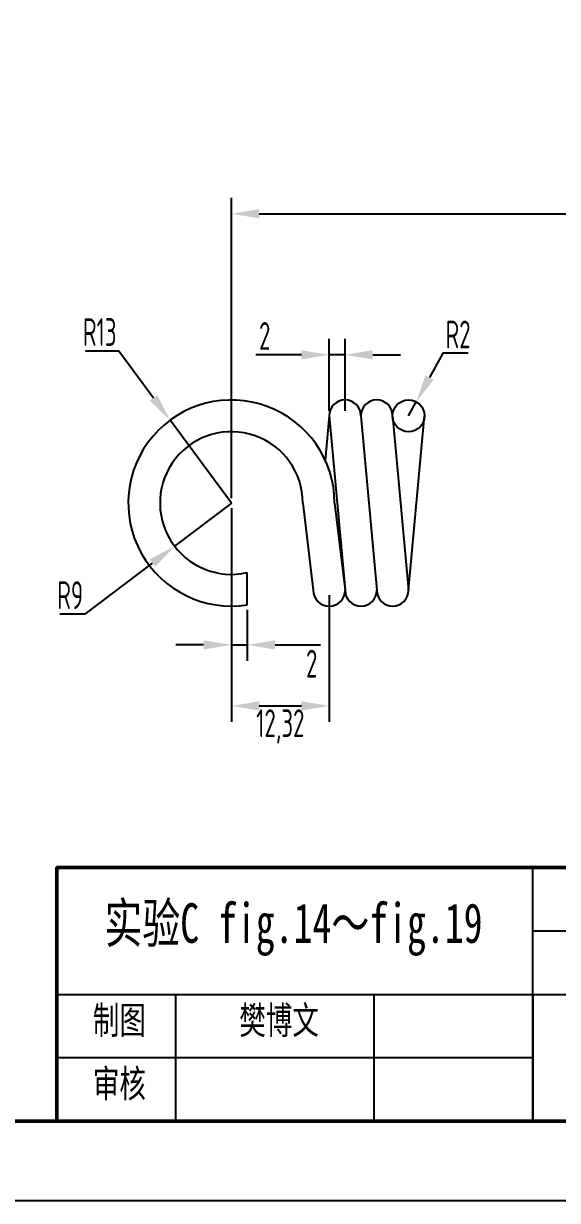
# Model space of a CAD drawing. Header units: millimetres. Extents: x 0 to 1320, y -350 to 297.
# Drawn here: x 1165.8 to 1233.1, y 0 to 148.5 of the extents above; entities that cross this region are included whole.
import ezdxf

# ---------------------------------------------------------------- set-up
doc = ezdxf.new("R2010")
doc.units = ezdxf.units.MM
doc.styles.add('Annotative', font='simfang.ttf', dxfattribs={"width": 0.7})
doc.styles.get("Standard").update_dxf_attribs({"font": 'gbenor.shx', "width": 0.7, "bigfont": 'gbcbig.shx'})
doc.styles.add('大字', font='simfang.ttf', dxfattribs={"width": 0.7})
doc.dimstyles.new('r', dxfattribs={"dimtxt": 3.5, "dimasz": 3.5, "dimexe": 2, "dimexo": 0.625, "dimtad": 2, "dimtoh": 1, "dimtxsty": 'Standard', "dimcen": 0, "dimadec": 0, "dimazin": 0, "dimtfac": 1, "dimtmove": 0, "dimatfit": 3, "dimfxl": 1, "dimarcsym": 0})

# ---------------------------------------------------------------- blocks, each defined once
blk = doc.blocks.new('*D82')
at = {"color": 0, "lineweight": -2, "transparency": 16777216}
for p, q in [((1192, 88), (1184.84, 82.55)), ((1173.6, 74), (1182.05, 80.43)), ((1170.38, 74), (1173.6, 74))]:
    blk.add_line(p, q, dxfattribs=at)
at = {"color": 0, "transparency": 16777216}
blk.add_solid([(1181.7, 80.9), (1182.41, 79.97), (1184.84, 82.55)], dxfattribs=at)
at = {"layer": 'Defpoints', "color": 0, "transparency": 16777216}
for p in [(1192, 88), (1184.84, 82.55)]:
    blk.add_point(p, dxfattribs=at)
at = {"color": 0, "transparency": 16777216, "insert": (1171.68, 76.37), "char_height": 3.5, "attachment_point": 5}
blk.add_mtext('R9', dxfattribs=at)
blk = doc.blocks.new('*D83')
at = {"color": 0, "lineweight": -2, "transparency": 16777216}
for p, q in [((1173.62, 107.2), (1177.8, 107.2)), ((1177.8, 107.2), (1182.19, 101.27)), ((1192, 88), (1184.27, 98.45))]:
    blk.add_line(p, q, dxfattribs=at)
at = {"color": 0, "transparency": 16777216}
blk.add_solid([(1182.66, 101.61), (1181.72, 100.92), (1184.27, 98.45)], dxfattribs=at)
at = {"layer": 'Defpoints', "color": 0, "transparency": 16777216}
for p in [(1184.27, 98.45), (1192, 88)]:
    blk.add_point(p, dxfattribs=at)
at = {"color": 0, "transparency": 16777216, "insert": (1175.4, 109.57), "char_height": 3.5, "attachment_point": 5}
blk.add_mtext('R13', dxfattribs=at)
blk = doc.blocks.new('*D84')
at = {"color": 0, "lineweight": -2, "transparency": 16777216}
for p, q in [((1192, 88.62), (1192, 126.5)), ((1287.61, 88.62), (1287.61, 126.5)), ((1195.5, 124.5), (1284.11, 124.5))]:
    blk.add_line(p, q, dxfattribs=at)
at = {"color": 0, "transparency": 16777216}
for points in [[(1195.5, 125.08), (1195.5, 123.92), (1192, 124.5)], [(1284.11, 125.08), (1284.11, 123.92), (1287.61, 124.5)]]:
    blk.add_solid(points, dxfattribs=at)
at = {"layer": 'Defpoints', "color": 0, "transparency": 16777216}
for p in [(1287.61, 124.5), (1192, 88), (1287.61, 88)]:
    blk.add_point(p, dxfattribs=at)
at = {"color": 0, "transparency": 16777216, "insert": (1239.81, 127.09), "char_height": 3.5, "attachment_point": 5}
blk.add_mtext('95,61', dxfattribs=at)
blk = doc.blocks.new('*D85')
at = {"color": 0, "lineweight": -2, "transparency": 16777216}
for p, q in [((1218.65, 106.89), (1216.96, 103.82)), ((1221.84, 106.89), (1218.65, 106.89)), ((1214.32, 99), (1215.28, 100.75))]:
    blk.add_line(p, q, dxfattribs=at)
at = {"color": 0, "transparency": 16777216}
blk.add_solid([(1216.45, 104.1), (1217.48, 103.54), (1215.28, 100.75)], dxfattribs=at)
at = {"layer": 'Defpoints', "color": 0, "transparency": 16777216}
for p in [(1215.28, 100.75), (1214.32, 99)]:
    blk.add_point(p, dxfattribs=at)
at = {"color": 0, "transparency": 16777216, "insert": (1220.56, 109.27), "char_height": 3.5, "attachment_point": 5}
blk.add_mtext('R2', dxfattribs=at)
blk = doc.blocks.new('*D86')
at = {"color": 0, "lineweight": -2, "transparency": 16777216}
for p, q in [((1192, 87.37), (1192, 68.1)), ((1194, 74.53), (1194, 68.1)), ((1188.5, 70.1), (1185, 70.1)), ((1192, 70.1), (1194, 70.1)), ((1197.5, 70.1), (1203.24, 70.1))]:
    blk.add_line(p, q, dxfattribs=at)
at = {"color": 0, "transparency": 16777216}
for points in [[(1188.5, 70.68), (1188.5, 69.52), (1192, 70.1)], [(1197.5, 70.68), (1197.5, 69.52), (1194, 70.1)]]:
    blk.add_solid(points, dxfattribs=at)
at = {"layer": 'Defpoints', "color": 0, "transparency": 16777216}
for p in [(1192, 88), (1194, 75.15), (1194, 70.1)]:
    blk.add_point(p, dxfattribs=at)
at = {"color": 0, "transparency": 16777216, "insert": (1202.12, 67.73), "char_height": 3.5, "attachment_point": 5}
blk.add_mtext('2', dxfattribs=at)
blk = doc.blocks.new('*D87')
at = {"color": 0, "lineweight": -2, "transparency": 16777216}
for p, q in [((1192, 87.37), (1192, 60.4)), ((1204.32, 76.38), (1204.32, 60.4)), ((1195.5, 62.4), (1200.82, 62.4))]:
    blk.add_line(p, q, dxfattribs=at)
at = {"color": 0, "transparency": 16777216}
for points in [[(1195.5, 62.98), (1195.5, 61.82), (1192, 62.4)], [(1200.82, 62.98), (1200.82, 61.82), (1204.32, 62.4)]]:
    blk.add_solid(points, dxfattribs=at)
at = {"layer": 'Defpoints', "color": 0, "transparency": 16777216}
for p in [(1192, 88), (1204.32, 77), (1204.32, 62.4)]:
    blk.add_point(p, dxfattribs=at)
at = {"color": 0, "transparency": 16777216, "insert": (1198.16, 59.81), "char_height": 3.5, "attachment_point": 5}
blk.add_mtext('12,32', dxfattribs=at)
blk = doc.blocks.new('*D88')
at = {"color": 0, "lineweight": -2, "transparency": 16777216}
for p, q in [((1204.32, 99.62), (1204.32, 108.7)), ((1206.32, 99.62), (1206.32, 108.7)), ((1200.82, 106.7), (1195.08, 106.7)), ((1206.32, 106.7), (1204.32, 106.7)), ((1209.82, 106.7), (1213.32, 106.7))]:
    blk.add_line(p, q, dxfattribs=at)
at = {"color": 0, "transparency": 16777216}
for points in [[(1200.82, 107.28), (1200.82, 106.12), (1204.32, 106.7)], [(1209.82, 107.28), (1209.82, 106.12), (1206.32, 106.7)]]:
    blk.add_solid(points, dxfattribs=at)
at = {"layer": 'Defpoints', "color": 0, "transparency": 16777216}
for p in [(1204.32, 106.7), (1204.32, 99), (1206.32, 99)]:
    blk.add_point(p, dxfattribs=at)
at = {"color": 0, "transparency": 16777216, "insert": (1196.2, 109.08), "char_height": 3.5, "attachment_point": 5}
blk.add_mtext('2', dxfattribs=at)

msp = doc.modelspace()

# ---------------------------------------------------------------- linework, layer by layer
for p, q in [((1204.32, 99), (1203.813, 93.426)), ((1204.32, 99), (1206.32, 77)), ((1208.32, 99), (1210.32, 77)), ((1212.32, 99), (1214.32, 77)), ((1214.32, 77), (1216.32, 99)), ((1201, 88), (1202.32, 77)), ((1205, 88), (1206.32, 77)), ((1194, 75.155), (1194, 79.225))]:
    msp.add_line(p, q)
at = {"color": 1}
msp.add_lwpolyline([(900, 0), (1320, 0), (1320, 297), (900, 297), (900, 0)], dxfattribs=at)
at = {"lineweight": 50}
for points in [[(910, 10), (1310, 10), (1310, 287), (910, 287), (910, 10)], [(1170, 10), (1310, 10), (1310, 42), (1170, 42), (1170, 10)]]:
    msp.add_lwpolyline(points, dxfattribs=at)
at = {"lineweight": 25}
for points in [[(1230, 10), (1230, 42)], [(1230, 34), (1310, 34)], [(1170, 26), (1185, 26), (1230, 26), (1230, 10)], [(1185, 10), (1185, 26)], [(1210, 10), (1210, 26)], [(1230, 26), (1310, 26)], [(1230, 18), (1170, 18)]]:
    msp.add_lwpolyline(points, dxfattribs=at)
msp.add_circle((1214.32, 99), 2)
for centre, radius, start, end in [((1192, 88), 13, 0, 278.84988), ((1206.32, 99), 2, 0, 180), ((1210.32, 99), 2, 0, 180), ((1192, 88), 9, 0, 282.83959), ((1204.32, 77), 2, 180, 0), ((1208.32, 77), 2, 180, 0), ((1212.32, 77), 2, 180, 0)]:
    msp.add_arc(centre, radius, start, end)

# ---------------------------------------------------------------- texts
at = {"attachment_point": 1}
for s, width, insert, char_height, style in [('实验C fig.14～fig.19', 56.54661, (1176, 37.5), 5, '大字'), ('制图', 7.36195, (1174.541, 24.5), 3.5, 'Annotative')]:
    msp.add_mtext_dynamic_manual_height_columns(s, width=width, gutter_width=12.5, heights=[0], dxfattribs=dict(at, insert=insert, char_height=char_height, style=style))
at = {"char_height": 3.5, "attachment_point": 1, "style": 'Annotative'}
for s, insert in [('樊博文', (1193, 24.5)), ('审核', (1174.541, 16.5))]:
    msp.add_mtext(s, dxfattribs=dict(at, insert=insert))

# ---------------------------------------------------------------- dimensions: what is measured, and where the dimension line sits
for base, p1, p2, picture, middle in [((1287.61, 124.5), (1192, 88), (1287.61, 88), '*D84', (1239.805, 127.093)), ((1204.32, 106.7), (1206.32, 99), (1204.32, 99), '*D88', (1196.199, 109.075)), ((1194, 70.1), (1192, 88), (1194, 75.155), '*D86', (1202.121, 67.725)), ((1204.32, 62.4), (1192, 88), (1204.32, 77), '*D87', (1198.16, 59.806))]:
    dim = msp.add_linear_dim(base=base, p1=p1, p2=p2, dimstyle='r')
    dim.commit()
    dim.dimension.update_dxf_attribs({"geometry": picture, "text_midpoint": middle})
for mpoint, picture, middle in [((1184.27, 98.452), '*D83', (1175.397, 107.2)), ((1184.838, 82.55), '*D82', (1171.677, 74))]:
    dim = msp.add_radius_dim(center=(1192, 88), mpoint=mpoint, dimstyle='r')
    dim.commit()
    dim.dimension.update_dxf_attribs({"geometry": picture, "text_midpoint": middle, "dimtype": 164})
dim = msp.add_radius_dim(center=(1214.32, 99), mpoint=(1215.282, 100.754), dimstyle='r')
dim.commit()
dim.dimension.update_dxf_attribs({"geometry": '*D85', "text_midpoint": (1220.558, 109.267)})

doc.saveas('drawing.dxf')
